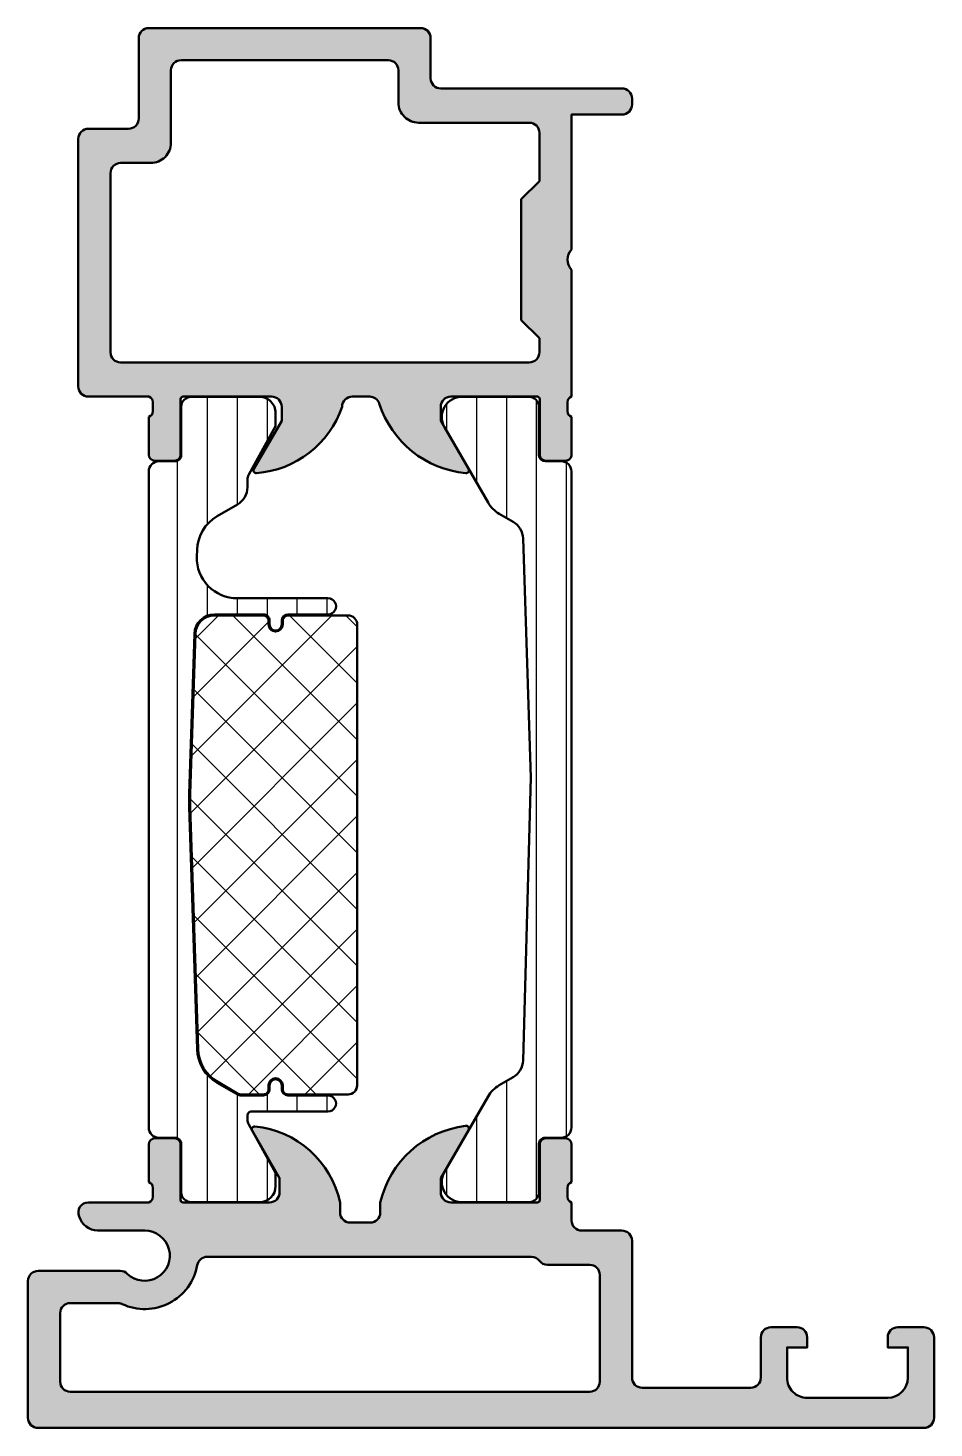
# Model space of a CAD drawing. Extents: x 0 to 45, y 0 to 69.5.
import ezdxf

# ---------------------------------------------------------------- set-up
doc = ezdxf.new("R2010")
doc.units = 0
for name, color, linetype, lineweight in [('0S-Alu contour', 7, 'Continuous', 50), ('0S-Alu hatch', 252, 'Continuous', 25), ('0S-Plastic contour', 254, 'Continuous', 50), ('0S-Plastic hatch', 253, 'Continuous', 25), ('0S-PT contour', 91, 'Continuous', 50), ('0S-PT hatch', 103, 'Continuous', 25)]:
    doc.layers.add(name, color=color, linetype=linetype, lineweight=lineweight)
pattern_1 = [(90, (0, 0), (-1.4859, 0), [])]

# ---------------------------------------------------------------- blocks, each defined once
blk = doc.blocks.new('398220__F65EECA5_0211_4255_801D_53D7B75F0987_')
at = {"layer": '0S-Alu hatch'}
h = blk.add_hatch(color=256, dxfattribs=at)
edge = h.paths.add_edge_path()
edge.add_line((2.500005418324434, 64.00000123977628), (2.50000541832432, 51.70000360423951))
edge.add_arc((3.000008956278056, 51.70000714219354), 0.5000035379662515, 180.0004054157441, 269.9995945832085)
edge.add_line((3.000005418324094, 51.20000360423981), (6.000000000000114, 51.20000360423984))
edge.add_ellipse((5.921163553457087, 50.93248301224674), major_axis=(-0.2788950563274095, 0), ratio=1, start_angle=178.8354106259004, end_angle=253.5801235805098, ccw=False)
edge.add_line((6.200001000000113, 50.92681460424835), (6.200001000000114, 50.47322060424834))
edge.add_ellipse((5.921132904356945, 50.46755994477128), major_axis=(-0.2789255417371496, 0), ratio=1, start_angle=106.4245945553547, end_angle=181.1628700728862, ccw=False)
edge.add_line((6.000000000000114, 50.20001660424834), (6.000000000000113, 48.32000560423984))
edge.add_arc((6.300000000000119, 48.32000560423984), 0.3000000000000078, 180, 269.999999999999)
edge.add_line((6.300000000000114, 48.02000560423983), (7.279974319042893, 48.02000560423984))
edge.add_arc((7.279974319042898, 48.32000560423984), 0.3000000000000007, 269.9999999999992, 360)
edge.add_line((7.579974319042898, 48.32000560423984), (7.5799743190429, 51.08000360423983))
edge.add_ellipse((7.699961094702607, 51.08000360423982), major_axis=(-0.119986775659707, 0), ratio=1, start_angle=270.00000000000256, end_angle=360, ccw=False)
edge.add_line((7.699961094702602, 51.19999037989953), (12.09999702599757, 51.19999597484542))
edge.add_ellipse((12.10001310081011, 50.70001204984482), major_axis=(-0.499983925259007, 0), ratio=1, start_angle=179.9990321738536, end_angle=270.00184209705327, ccw=False)
edge.add_line((12.59999702599779, 50.70000360423993), (12.5999970259978, 49.99999902660272))
edge.add_line((12.5999970259978, 49.99999902660272), (11.22105393327555, 47.61159168533168))
edge.add_arc((11.34229758935161, 47.54159185775074), 0.1400000000001898, 150.0000814796726, 274.4154032217154)
edge.add_arc((10.9772315901355, 52.26943143997972), 4.881913147567829, 274.4154032216755, 341.2476190955479)
edge.add_ellipse((16.09999737606016, 50.69999562476601), major_axis=(-0.500000350079236, 0), ratio=1, start_angle=270.00004011417343, end_angle=359.99952275045945, ccw=False)
edge.add_line((16.09999702599772, 51.19999597484512), (16.97209944033498, 51.19999597484519))
edge.add_ellipse((16.97209944033616, 50.69999597484308), major_axis=(-0.5000000000021104, 0), ratio=1, start_angle=197.8123493199303, end_angle=270.00000000013557, ccw=False)
edge.add_arc((22.2084485924058, 52.38244881448508), 4.999999999997875, 197.8123493197832, 264.665478175869)
edge.add_arc((21.75661189346276, 47.54349814337193), 0.1400000000001255, 264.6654781759425, 389.9999185204066)
edge.add_line((21.87785554953867, 47.61349797095301), (20.50001304771883, 49.99999902660312))
edge.add_line((20.50001304771883, 49.99999902660312), (20.50001304771885, 50.70000360423962))
edge.add_ellipse((21.00000055941962, 50.70000846327654), major_axis=(-0.4999875117243806, 0), ratio=1, start_angle=-90.00143108942223, end_angle=0.0005568188404936336, ccw=False)
edge.add_line((21.00001304771885, 51.19999597484496), (25.30003109928129, 51.19999025279909))
edge.add_ellipse((25.3000310992813, 51.07999025279909), major_axis=(-0.1199999999999974, 0), ratio=1, start_angle=180, end_angle=270.0000000000034, ccw=False)
edge.add_line((25.4200310992813, 51.07999025279909), (25.4200310992813, 48.3199922527991))
edge.add_arc((25.72003109928132, 48.31999225279911), 0.3000000000000185, 180, 269.9999999999993)
edge.add_line((25.72003109928131, 48.01999225279909), (26.70000541832409, 48.01999225279908))
edge.add_arc((26.70000541832409, 48.31999225279909), 0.3000000000000078, 269.9999999999993, 360)
edge.add_line((27.0000054183241, 48.31999225279909), (27.0000054183241, 50.20000325280761))
edge.add_ellipse((27.07887251396727, 50.46754659333055), major_axis=(-0.2789255417371511, 0), ratio=1, start_angle=-1.1628700728833792, end_angle=73.57540544464513, ccw=False)
edge.add_line((26.8000044183241, 50.47320725280759), (26.80000441832409, 50.92680125280759))
edge.add_ellipse((27.07884186486716, 50.93246966080596), major_axis=(-0.278895056327452, 0), ratio=1, start_angle=-73.58012358050581, end_angle=1.16458937409692, ccw=False)
edge.add_line((27.0000054183241, 51.19999025279909), (27.00000541832432, 57.49975811999144))
edge.add_ellipse((27.52503237426137, 57.99975812184317), major_axis=(-0.7250195213318447, 0), ratio=1, start_angle=-43.60134995159268, end_angle=43.601349951592795, ccw=False)
edge.add_line((27.00000541832432, 58.4997581236949), (27.00000541832432, 65.19966932642228))
edge.add_line((27.00000541832432, 65.19966932642228), (29.50000351097557, 65.19966932642257))
edge.add_arc((29.50000767459748, 65.69966325547165), 0.4999939290664248, 269.9995228782811, 360.0006956882758)
edge.add_line((30.00000160362705, 65.6996693264234), (30.0000054183241, 66.00000047683733))
edge.add_arc((29.49999629653886, 65.9999913550207), 0.500009121868445, 0.0010452640951835, 89.9991733015315)
edge.add_line((29.50000351097557, 66.5000004768371), (20.50000351097545, 66.5000004768371))
edge.add_ellipse((20.49999995420745, 66.99999692006887), major_axis=(-0.4999964432444161, 0), ratio=1, start_angle=-0.0004075801286944625, end_angle=90.00040757849001, ccw=False)
edge.add_line((20.00000351097569, 67.00000047684337), (20.00000541832455, 69.00000047683714))
edge.add_arc((19.49999183712108, 68.99998689548461), 0.5000135813879112, 0.0015562661340608, 89.99931799148614)
edge.add_line((19.49999778892979, 69.5000004768371), (6.000005418324292, 69.5000004768371))
edge.add_arc((6.000015333251766, 68.99999056190966), 0.5000099150257502, 90.00113614446722, 179.998863855657)
edge.add_line((5.50000541832432, 69.00000047683604), (5.50000541832432, 65.00000123977696))
edge.add_ellipse((5.000009693786755, 64.99999696431408), major_axis=(-0.499995724555845, 0), ratio=1, start_angle=89.99951006387857, end_angle=180.0004899359073, ccw=False)
edge.add_line((5.000005418324093, 64.50000123977651), (3.000005418324065, 64.50000123977615))
edge.add_arc((3.000008956277995, 63.99999770182261), 0.5000035379660785, 90.00040541678788, 179.9995945842558)
edge = h.paths.add_edge_path()
edge.add_arc((6.100009714919316, 63.79999618022737), 0.9999941775281135, 269.9996663948897, 360.0001150378806)
edge.add_line((7.100003892445414, 63.79999818800547), (7.100003892445414, 67.39999818802876))
edge.add_ellipse((7.600001532611344, 67.40000054785304), major_axis=(-0.4999976401714987, 0), ratio=1, start_angle=-90.00027041831532, end_angle=0.00027041721909881744, ccw=False)
edge.add_line((7.600003892445187, 67.89999818801897), (17.90000312950596, 67.90000200271602))
edge.add_ellipse((17.89999609048584, 67.39999687109234), major_axis=(-0.500005131673222, 0), ratio=1, start_angle=180.0001509079638, end_angle=269.9991933959886, ccw=False)
edge.add_line((18.40000122215733, 67.39999818801851), (18.40000312947276, 65.80000123981091))
edge.add_arc((19.39999606828138, 65.79999417859685), 0.9999929388335527, 179.9995954184779, 270.000295297425)
edge.add_line((19.40000122215733, 64.80000123977656), (24.90000122215722, 64.80000123977656))
edge.add_ellipse((24.89999800586833, 64.29999802348757), major_axis=(-0.5000032162993432, 0), ratio=1, start_angle=180.0003685563921, end_angle=269.99963144281276, ccw=False)
edge.add_line((25.40000122215733, 64.30000123977658), (25.4000504784136, 61.8997520183272))
edge.add_line((25.4000504784136, 61.8997520183272), (24.50005658192922, 60.99975812184283))
edge.add_line((24.50005658192922, 60.99975812184283), (24.50005658192911, 54.99975812184317))
edge.add_line((24.50005658192911, 54.99975812184317), (25.40000541832442, 54.09980928544797))
edge.add_line((25.40000541832442, 54.09980928544797), (25.40000541832441, 53.40000665599723))
edge.add_ellipse((24.9000054183247, 53.40000665599723), major_axis=(-0.4999999999997158, 0), ratio=1, start_angle=89.99999999996737, end_angle=180, ccw=False)
edge.add_line((24.90000541832441, 52.90000665599752), (4.600003892445414, 52.90000665599762))
edge.add_ellipse((4.600006159167264, 53.40000892271948), major_axis=(-0.5000022667269878, 0), ratio=1, start_angle=0.000259746512995207, end_angle=89.99974025398672, ccw=False)
edge.add_line((4.100003892445414, 53.40000665599752), (4.100003892445413, 62.29999818800968))
edge.add_ellipse((4.600007430399386, 62.29999465006486), major_axis=(-0.5000035379664904, 0), ratio=1, start_angle=270.0004054167666, end_angle=359.9995945842558, ccw=False)
edge.add_line((4.600003892445642, 62.79999818801883), (6.100003892445641, 62.80000200271621))
at = {"layer": '0S-Alu contour', "color": 7}
for points in [[(5.50000541832432, 69.00000047683604), (5.50000541832432, 65.00000123977696)], [(19.49999778892979, 69.5000004768371), (6.000005418324292, 69.5000004768371)], [(20.00000351097569, 67.00000047684337), (20.00000541832455, 69.00000047683714)], [(7.600003892445187, 67.89999818801897), (17.90000312950596, 67.90000200271602)], [(7.100003892445414, 63.79999818800547), (7.100003892445414, 67.39999818802876)], [(18.40000122215733, 67.39999818801851), (18.40000312947276, 65.80000123981091)], [(29.50000351097557, 66.5000004768371), (20.50000351097545, 66.5000004768371)], [(30.00000160362705, 65.6996693264234), (30.0000054183241, 66.00000047683733)], [(19.40000122215733, 64.80000123977656), (24.90000122215722, 64.80000123977656)], [(27.00000541832432, 58.4997581236949), (27.00000541832432, 65.19966932642228), (29.50000351097557, 65.19966932642257)], [(2.500005418324434, 64.00000123977628), (2.50000541832432, 51.70000360423951)], [(5.000005418324093, 64.50000123977651), (3.000005418324065, 64.50000123977615)], [(25.40000122215733, 64.30000123977658), (25.4000504784136, 61.8997520183272), (24.50005658192922, 60.99975812184283), (24.50005658192911, 54.99975812184317), (25.40000541832442, 54.09980928544797), (25.40000541832441, 53.40000665599723)], [(4.600003892445642, 62.79999818801883), (6.100003892445641, 62.80000200271621)], [(4.100003892445414, 53.40000665599752), (4.100003892445413, 62.29999818800968)], [(27.0000054183241, 51.19999025279909), (27.00000541832432, 57.49975811999144)], [(24.90000541832441, 52.90000665599752), (4.600003892445412, 52.90000665599762)], [(3.000005418324094, 51.20000360423981), (6.000000000000114, 51.20000360423984)], [(6.200001000000113, 50.92681460424835), (6.200001000000114, 50.47322060424834)], [(7.579974319042898, 48.32000560423984), (7.5799743190429, 51.08000360423983)], [(7.699961094702602, 51.19999037989953), (12.09999702599757, 51.19999597484542)], [(16.09999702599772, 51.19999597484512), (16.97209944033498, 51.19999597484519)], [(21.00001304771885, 51.19999597484496), (25.30003109928129, 51.19999025279909)], [(25.4200310992813, 51.07999025279909), (25.4200310992813, 48.3199922527991)], [(26.8000044183241, 50.47320725280759), (26.80000441832409, 50.92680125280759)], [(6.000000000000114, 50.20001660424834), (6.000000000000113, 48.32000560423984)], [(12.59999702599779, 50.70000360423993), (12.5999970259978, 49.99999902660272), (11.22105393327555, 47.61159168533168)], [(21.87785554953867, 47.61349797095301), (20.50001304771883, 49.99999902660312), (20.50001304771885, 50.70000360423962)], [(27.0000054183241, 48.31999225279909), (27.0000054183241, 50.20000325280761)], [(6.300000000000114, 48.02000560423983), (7.279974319042893, 48.02000560423984)], [(25.72003109928131, 48.01999225279909), (26.70000541832409, 48.01999225279908)]]:
    blk.add_lwpolyline(points, dxfattribs=at)
for centre, radius, start, end in [((6.000015333251766, 68.99999056190966), 0.5000099150257502, 90.00113614446722, 179.998863855657), ((19.49999183712108, 68.99998689548461), 0.5000135813879112, 0.0015562661340608, 89.99931799148614), ((29.49999629653886, 65.9999913550207), 0.500009121868445, 0.0010452640951835, 89.9991733015315), ((19.39999606828138, 65.79999417859685), 0.9999929388335527, 179.9995954184779, 270.000295297425), ((29.50000767459748, 65.69966325547165), 0.4999939290664248, 269.9995228782811, 0.0006956882758356), ((3.000008956277995, 63.99999770182261), 0.5000035379660785, 90.00040541678788, 179.9995945842558), ((6.100009714919316, 63.79999618022737), 0.9999941775281135, 269.9996663948897, 0.0001150378805684), ((3.000008956278056, 51.70000714219354), 0.5000035379662515, 180.0004054157441, 269.9995945832085), ((22.2084485924058, 52.38244881448508), 4.999999999997875, 197.8123493197832, 264.665478175869), ((10.9772315901355, 52.26943143997972), 4.881913147567829, 274.4154032216755, 341.2476190955479), ((6.300000000000119, 48.32000560423984), 0.3000000000000078, 180, 269.999999999999), ((7.279974319042898, 48.32000560423984), 0.3000000000000007, 269.9999999999992, 0), ((25.72003109928132, 48.31999225279911), 0.3000000000000185, 180, 269.9999999999993), ((26.70000541832409, 48.31999225279909), 0.3000000000000078, 269.9999999999993, 0), ((11.34229758935161, 47.54159185775074), 0.1400000000001898, 150.0000814796726, 274.4154032217154), ((21.75661189346276, 47.54349814337193), 0.1400000000001255, 264.6654781759425, 29.99991852040654)]:
    blk.add_arc(centre, radius, start, end, dxfattribs=at)
at = {"layer": '0S-Alu contour', "color": 7, "extrusion": (0, 0, -1)}
for centre, radius, start, end in [((-7.600001532611344, 67.40000054785304), 0.4999976401714987, 359.9997295827809, 90.00027041831542), ((-17.89999609048584, 67.39999687109234), 0.500005131673222, 90.0008066040114, 179.9998490920362), ((-20.49999995420745, 66.99999692006887), 0.4999964432444161, 269.99959242151, 0.0004075801286834), ((-5.000009693786755, 64.99999696431408), 0.499995724555845, 179.9995100640927, 270.0004899361214), ((-24.89999800586833, 64.29999802348757), 0.5000032162993432, 90.00036855718724, 179.9996314436079), ((-4.600007430399386, 62.29999465006486), 0.5000035379664904, 0.0004054157441834, 89.9995945832334), ((-27.52503237426137, 57.99975812184317), 0.7250195213318447, 316.3986500484073, 43.60134995159277), ((-4.600006159167264, 53.40000892271948), 0.5000022667269878, 270.0002597460133, 359.999740253487), ((-24.9000054183247, 53.40000665599723), 0.4999999999997158, 180, 270.0000000000326), ((-5.921163553457087, 50.93248301224674), 0.2788950563274095, 106.4198764194902, 181.1645893740997), ((-7.699961094702607, 51.08000360423982), 0.1199867756597071, 0, 89.99999999999746), ((-12.10001310081011, 50.70001204984482), 0.499983925259007, 89.99815790294674, 180.0009678261465), ((-16.09999737606016, 50.69999562476601), 0.500000350079236, 0.0004772495405522, 89.99995988582658), ((-16.97209944033616, 50.69999597484308), 0.5000000000021104, 89.99999999986441, 162.1876506800697), ((-21.00000055941962, 50.70000846327654), 0.4999875117243806, 359.9994431811595, 90.00143108942223), ((-25.3000310992813, 51.07999025279909), 0.1199999999999974, 89.99999999999662, 180), ((-27.07884186486716, 50.93246966080596), 0.278895056327452, 358.8354106259031, 73.58012358050588), ((-5.921132904356945, 50.46755994477128), 0.2789255417371496, 178.8371299271138, 253.5754054446453), ((-27.07887251396727, 50.46754659333055), 0.2789255417371511, 286.4245945553549, 1.162870072883403)]:
    blk.add_arc(centre, radius, start, end, dxfattribs=at)
blk = doc.blocks.new('284163__F0D7ABB4_3E5D_4915_95BD_E1C6F7645630___2F07C5A9_FE4C_474C_94F5_540846B27472_')
at = {"layer": '0S-Plastic hatch'}
h = blk.add_hatch(dxfattribs=at)
h.set_pattern_fill('ANSI31', color=256, scale=0.4680000000000001, angle=45, style=0)
h.set_pattern_definition(pattern_1)
edge = h.paths.add_edge_path()
edge.add_line((6.00000000000003, 47.49002844732262), (6.000000000000103, 14.90999698916273))
edge.add_arc((6.500000000000047, 14.90999698916273), 0.4999999999999432, 180, 270.0000000000033)
edge.add_line((6.500000000000075, 14.40999698916279), (7.310331330463855, 14.40999698916281))
edge.add_ellipse((7.310331330463863, 14.10999698916281), major_axis=(-0.3000000000000007, 0), ratio=1, start_angle=179.9920753769033, end_angle=270.00000000000136, ccw=False)
edge.add_line((7.610331327594383, 14.10995549593346), (7.609999399235812, 11.71008187362503))
edge.add_arc((8.109999394453347, 11.71001271824278), 0.5, 179.9920753769491, 269.999999999999)
edge.add_line((8.109999394453338, 11.21001271824278), (11.50000000000003, 11.21001271824272))
edge.add_arc((11.50000000000001, 12.01001271824277), 0.800000000000054, 270.000000000001, 360)
edge.add_line((12.30000000000007, 12.01001271824279), (12.3000000000001, 12.66001271824285))
edge.add_line((12.3000000000001, 12.66001271824285), (10.96269014649417, 15.07258355747327))
edge.add_ellipse((11.40000000050795, 15.31498836784272), major_axis=(-0.500000000507807, 0), ratio=1, start_angle=0, end_angle=29.000000000011596, ccw=False)
edge.add_line((10.90000000000015, 15.31498836784273), (10.90000000000009, 15.51001271824284))
edge.add_ellipse((11.10000000000005, 15.51001271824285), major_axis=(-0.1999999999999584, 0), ratio=1, start_angle=269.99999999999136, end_angle=360, ccw=False)
edge.add_line((11.10000000000008, 15.7100127182428), (14.90000000000009, 15.71001271824275))
edge.add_arc((14.90000000000011, 16.11001271824276), 0.4000000000000057, 269.999999999998, 450.000000000002)
edge.add_line((14.90000000000009, 16.51001271824276), (12.90000000000009, 16.51001271824279))
edge.add_ellipse((12.9000000000001, 16.81001271824279), major_axis=(-0.2999999999999971, 0), ratio=1, start_angle=0, end_angle=89.99999999999733, ccw=False)
edge.add_line((12.60000000000011, 16.81001271824279), (12.60000000000002, 17.01001271824285))
edge.add_arc((12.30000000000003, 17.01001271824282), 0.2999999999999971, 0, 180)
edge.add_line((12.00000000000003, 17.01001271824282), (12.00000000000009, 16.81001271824286))
edge.add_ellipse((11.70000000000009, 16.81001271824281), major_axis=(-0.2999999999999971, 0), ratio=1, start_angle=90.00000000000807, end_angle=180, ccw=False)
edge.add_line((11.70000000000013, 16.51001271824282), (10.53589838479974, 16.51001271824282))
edge.add_ellipse((10.53589838479979, 16.71001271787423), major_axis=(-0.1999999996314088, 0), ratio=1, start_angle=59.999999999990905, end_angle=89.99999999998471, ccw=False)
edge.add_line((10.43589838498406, 16.53680763743657), (9.399095901693189, 17.13540570126804))
edge.add_ellipse((10.39909573626423, 18.86745659542986), major_axis=(-1.999999992277214, 0), ratio=1, start_angle=1.7229977105117769, end_angle=60.00000534461191, ccw=False)
edge.add_line((8.400000000000121, 18.80732169408699), (8.005380570036156, 30.83201508077073))
edge.add_ellipse((18.00000000000119, 31.16001271824328), major_axis=(-10.0000000000011, 0), ratio=1, start_angle=-1.8796251589938038, end_angle=1.8796251589981239, ccw=False)
edge.add_line((8.005380570036127, 31.48801035571509), (8.263154921354161, 39.42281248199008))
edge.add_ellipse((9.262616864350587, 39.39001271824287), major_axis=(-1.000000000000031, 0), ratio=1, start_angle=269.99999999999875, end_angle=358.12037484100466, ccw=False)
edge.add_line((9.262616864350608, 40.3900127182429), (11.70000000000013, 40.39001271824282))
edge.add_ellipse((11.70000000000015, 40.09001271824288), major_axis=(-0.2999999999999403, 0), ratio=1, start_angle=180, end_angle=270.00000000000273, ccw=False)
edge.add_line((12.00000000000009, 40.09001271824288), (12.00000000000009, 39.89001271824283))
edge.add_arc((12.30000000000007, 39.89001271824282), 0.2999999999999829, 180, 360)
edge.add_line((12.60000000000005, 39.89001271824283), (12.60000000000005, 40.09001271824283))
edge.add_ellipse((12.90000000000002, 40.09001271824284), major_axis=(-0.2999999999999616, 0), ratio=1, start_angle=270.00000000000136, end_angle=360, ccw=False)
edge.add_line((12.90000000000001, 40.3900127182428), (14.90000000000009, 40.39001271824284))
edge.add_arc((14.9000000000001, 40.79001271824282), 0.3999999999999772, 269.999999999999, 450.000000000001)
edge.add_line((14.90000000000009, 41.1900127182428), (10.38786141229971, 41.19001271824274))
edge.add_ellipse((10.38786141229972, 43.19001271824273), major_axis=(-1.999999999999992, 0), ratio=1, start_angle=-1.8796251589956796, end_angle=90, ccw=False)
edge.add_line((8.388937526306936, 43.25561224573715), (8.400000000000095, 43.59270374239851))
edge.add_ellipse((10.39909574398354, 43.53256884082345), major_axis=(-2.000000000000046, 0), ratio=1, start_angle=299.99999465538775, end_angle=358.27700228948817, ccw=False)
edge.add_line((9.399095905551096, 45.26461974167344), (10.39999991921624, 45.84249181473928))
edge.add_arc((9.900000000000018, 46.70851726516429), 1.000000000000049, 299.9999946553872, 360)
edge.add_line((10.90000000000006, 46.70851726516423), (10.90000000000012, 47.08503706874279))
edge.add_ellipse((11.4000000001217, 47.08503706874281), major_axis=(-0.5000000001215792, 0), ratio=1, start_angle=331.0000000000031, end_angle=360, ccw=False)
edge.add_line((10.96269014644565, 47.3274418789249), (12.30000000000013, 49.74001271824292))
edge.add_line((12.30000000000013, 49.74001271824292), (12.3000000000001, 50.39001271824282))
edge.add_arc((11.50000000000015, 50.39001271824279), 0.7999999999999475, 0, 90.00000000000254)
edge.add_line((11.50000000000012, 51.19001271824274), (8.109999389670882, 51.19001271824277))
edge.add_arc((8.109999389670882, 50.69001271824276), 0.5000000000000038, 90, 180.0079247372927)
edge.add_line((7.609999394453483, 50.68994356186411), (7.6103313275943, 48.29006994114982))
edge.add_ellipse((7.31033133046387, 48.29002844732263), major_axis=(-0.2999999999999932, 0), ratio=1, start_angle=89.99999999999892, end_angle=180.0079247372928, ccw=False)
edge.add_line((7.310331330463863, 47.99002844732264), (6.50000000000003, 47.99002844732264))
edge.add_arc((6.500000000000037, 47.49002844732263), 0.5000000000000071, 90.00000000000081, 180)
at = {"layer": '0S-Plastic contour', "color": 7}
for points in [[(11.50000000000012, 51.19001271824274), (8.109999389670882, 51.19001271824277)], [(7.609999394453483, 50.68994356186411), (7.6103313275943, 48.29006994114982)], [(10.96269014644565, 47.3274418789249), (12.30000000000013, 49.74001271824292), (12.3000000000001, 50.39001271824282)], [(7.310331330463863, 47.99002844732264), (6.50000000000003, 47.99002844732264)], [(6.00000000000003, 47.49002844732262), (6.000000000000103, 14.90999698916273)], [(10.90000000000006, 46.70851726516423), (10.90000000000012, 47.08503706874279)], [(9.399095905551096, 45.26461974167344), (10.39999991921624, 45.84249181473928)], [(8.388937526306936, 43.25561224573715), (8.400000000000095, 43.59270374239851)], [(14.90000000000009, 41.1900127182428), (10.38786141229971, 41.19001271824274)], [(9.262616864350608, 40.3900127182429), (11.70000000000013, 40.39001271824282)], [(12.90000000000001, 40.3900127182428), (14.90000000000009, 40.39001271824284)], [(12.00000000000009, 40.09001271824288), (12.00000000000009, 39.89001271824283)], [(12.60000000000005, 39.89001271824283), (12.60000000000005, 40.09001271824283)], [(8.005380570036127, 31.48801035571509), (8.263154921354161, 39.42281248199008)], [(8.400000000000121, 18.80732169408699), (8.005380570036156, 30.83201508077073)], [(10.43589838498406, 16.53680763743657), (9.399095901693189, 17.13540570126804)], [(12.00000000000003, 17.01001271824282), (12.00000000000009, 16.81001271824286)], [(12.60000000000011, 16.81001271824279), (12.60000000000002, 17.01001271824285)], [(11.70000000000013, 16.51001271824282), (10.53589838479974, 16.51001271824282)], [(14.90000000000009, 16.51001271824276), (12.90000000000009, 16.51001271824279)], [(10.90000000000015, 15.31498836784273), (10.90000000000009, 15.51001271824284)], [(11.10000000000008, 15.7100127182428), (14.90000000000009, 15.71001271824275)], [(12.30000000000007, 12.01001271824279), (12.3000000000001, 12.66001271824285), (10.96269014649417, 15.07258355747327)], [(6.500000000000075, 14.40999698916279), (7.310331330463855, 14.40999698916281)], [(7.610331327594383, 14.10995549593346), (7.609999399235812, 11.71008187362503)], [(8.109999394453338, 11.21001271824278), (11.50000000000003, 11.21001271824272)]]:
    blk.add_lwpolyline(points, dxfattribs=at)
for centre, radius, start, end in [((8.109999389670882, 50.69001271824276), 0.5000000000000038, 90, 180.0079247372927), ((11.50000000000015, 50.39001271824279), 0.7999999999999475, 0, 90.00000000000254), ((6.500000000000037, 47.49002844732263), 0.5000000000000071, 90.00000000000081, 180), ((9.900000000000018, 46.70851726516429), 1.000000000000049, 299.9999946553872, 0), ((14.9000000000001, 40.79001271824282), 0.3999999999999772, 269.999999999999, 90.00000000000102), ((12.30000000000007, 39.89001271824282), 0.2999999999999829, 180, 0), ((12.30000000000003, 17.01001271824282), 0.2999999999999971, 0, 180), ((14.90000000000011, 16.11001271824276), 0.4000000000000057, 269.999999999998, 90.00000000000205), ((6.500000000000047, 14.90999698916273), 0.4999999999999432, 180, 270.0000000000033), ((11.50000000000001, 12.01001271824277), 0.800000000000054, 270.000000000001, 0), ((8.109999394453347, 11.71001271824278), 0.5, 179.9920753769491, 269.999999999999)]:
    blk.add_arc(centre, radius, start, end, dxfattribs=at)
at = {"layer": '0S-Plastic contour', "color": 7, "extrusion": (0, 0, -1)}
for centre, radius, start, end in [((-7.31033133046387, 48.29002844732263), 0.2999999999999932, 179.9920752627072, 270.0000000000012), ((-11.4000000001217, 47.08503706874281), 0.5000000001215792, 0, 28.99999999999689), ((-10.39909574398354, 43.53256884082345), 2.000000000000046, 1.722997710511831, 60.00000534461223), ((-10.38786141229972, 43.19001271824273), 1.999999999999992, 270.0000000000001, 1.879625158995722), ((-9.262616864350587, 39.39001271824287), 1.000000000000031, 1.879625158995334, 90.00000000000122), ((-11.70000000000015, 40.09001271824288), 0.2999999999999403, 89.99999999999729, 180), ((-12.90000000000002, 40.09001271824284), 0.2999999999999616, 0, 89.99999999999864), ((-18.00000000000119, 31.16001271824328), 10.0000000000011, 358.1203748410019, 1.879625158993783), ((-10.39909573626423, 18.86745659542986), 1.999999992277214, 299.9999946553881, 358.2770022894882), ((-11.70000000000009, 16.81001271824281), 0.2999999999999971, 180, 269.9999999999919), ((-12.9000000000001, 16.81001271824279), 0.2999999999999971, 270.0000000000027, 0), ((-10.53589838479979, 16.71001271787423), 0.1999999996314088, 270.0000000000153, 300.0000000000091), ((-11.10000000000005, 15.51001271824285), 0.1999999999999584, 0, 90.00000000000865), ((-11.40000000050795, 15.31498836784272), 0.500000000507807, 330.9999999999884, 0), ((-7.310331330463863, 14.10999698916281), 0.3000000000000007, 89.99999999999864, 180.0079246230968)]:
    blk.add_arc(centre, radius, start, end, dxfattribs=at)
blk = doc.blocks.new('284163__2AA42DF5_8DAF_4F8C_98C6_4E98DAA28CB9___86DCB68C_3503_4A6A_AB55_7C2089CBCC7A_')
at = {"layer": '0S-Plastic hatch'}
h = blk.add_hatch(dxfattribs=at)
h.set_pattern_fill('ANSI31', color=256, scale=0.4680000000000001, angle=45, style=0)
h.set_pattern_definition(pattern_1)
edge = h.paths.add_edge_path()
edge.add_line((26.99000133898505, 47.49000031025348), (26.98999866101519, 14.90999699010229))
edge.add_ellipse((26.49000133898487, 14.90999431119306), major_axis=(-0.4999973220374977, 0), ratio=1, start_angle=89.99969301797569, end_angle=180.000306982385, ccw=False)
edge.add_line((26.48999866007568, 14.40999698916274), (25.67966732674256, 14.40999698916284))
edge.add_arc((25.67966732674256, 14.10999698916277), 0.3000000000000647, 89.99999999999935, 180)
edge.add_line((25.37966732674249, 14.10999698916277), (25.38000195604866, 11.70999860622653))
edge.add_ellipse((24.88000597860997, 11.70999596660153), major_axis=(-0.4999959774456543, 0), ratio=1, start_angle=89.99969751880349, end_angle=180.0003024817733, ccw=False)
edge.add_line((24.8800033389848, 11.20999998916285), (21.56484065216864, 11.20999998916284))
edge.add_ellipse((21.55296320908876, 12.20992944984777), major_axis=(-0.9999999999998783, 0), ratio=1, start_angle=-29.999996599349913, end_angle=90.6805433616467, ccw=False)
edge.add_line((20.68693777562816, 12.7099293984469), (22.85390130414919, 16.46322084245441))
edge.add_ellipse((24.15293945433881, 15.71322091955606), major_axis=(-1.499999999998528, 0), ratio=1, start_angle=299.9950461054329, end_angle=330.00000340063707, ccw=False)
edge.add_line((23.40305177427797, 17.01232386670404), (24.09105285989835, 17.4094621682591))
edge.add_arc((23.591127739857, 18.27553079969161), 0.999999999999876, 299.9950461054575, 358.0947021428516)
edge.add_line((24.59057488583085, 18.24228320723023), (24.9720168924083, 32.29999998822271))
edge.add_line((24.9720168924083, 32.29999998822271), (24.59057488583085, 44.15771677109522))
edge.add_arc((23.59112773985658, 44.12446917863364), 1.000000000000285, 1.905297857159096, 60.00495389455139)
edge.add_line((24.09105285989801, 44.99053781006658), (23.40305177427797, 45.38767611162159))
edge.add_ellipse((24.15293945433953, 46.68677905877021), major_axis=(-1.499999999999452, 0), ratio=1, start_angle=29.999996599351107, end_angle=60.00495389455551, ccw=False)
edge.add_line((22.85390130414895, 45.93677913587167), (20.68693777562805, 49.69007057987873))
edge.add_ellipse((21.5529632090887, 50.19007052847787), major_axis=(-0.9999999999999205, 0), ratio=1, start_angle=-90.68054336164357, end_angle=29.999996599349174, ccw=False)
edge.add_line((21.56484065216852, 51.18999998916284), (24.88000333898492, 51.18999998916284))
edge.add_ellipse((24.88000597861002, 50.69000401172401), major_axis=(-0.4999959774457964, 0), ratio=1, start_angle=179.9996975194317, end_angle=270.0003024811895, ccw=False)
edge.add_line((25.38000195604885, 50.69000137210433), (25.3796673267426, 48.2900029891628))
edge.add_arc((25.67966732674257, 48.29000298916278), 0.29999999999999, 180, 269.999999999998)
edge.add_line((25.67966732674256, 47.99000298916278), (26.4899986600758, 47.99000298916278))
edge.add_ellipse((26.49000133899928, 47.49000298917701), major_axis=(-0.4999999999929515, 0), ratio=1, start_angle=179.9996930188024, end_angle=270.0003069820184, ccw=False)
at = {"layer": '0S-Plastic contour', "color": 7}
for points in [[(21.56484065216852, 51.18999998916284), (24.88000333898492, 51.18999998916284)], [(25.38000195604885, 50.69000137210433), (25.3796673267426, 48.2900029891628)], [(22.85390130414895, 45.93677913587167), (20.68693777562805, 49.69007057987873)], [(25.67966732674256, 47.99000298916278), (26.4899986600758, 47.99000298916278)], [(26.99000133898505, 47.49000031025348), (26.98999866101519, 14.90999699010229)], [(24.09105285989801, 44.99053781006658), (23.40305177427797, 45.38767611162159)], [(24.59057488583085, 18.24228320723023), (24.9720168924083, 32.29999998822271), (24.59057488583085, 44.15771677109522)], [(23.40305177427797, 17.01232386670404), (24.09105285989835, 17.4094621682591)], [(20.68693777562816, 12.7099293984469), (22.85390130414919, 16.46322084245441)], [(25.37966732674249, 14.10999698916277), (25.38000195604866, 11.70999860622653)], [(26.48999866007568, 14.40999698916274), (25.67966732674256, 14.40999698916284)], [(24.8800033389848, 11.20999998916285), (21.56484065216864, 11.20999998916284)]]:
    blk.add_lwpolyline(points, dxfattribs=at)
at = {"layer": '0S-Plastic contour', "color": 7, "extrusion": (0, 0, -1)}
for centre, radius, start, end in [((-21.5529632090887, 50.19007052847787), 0.9999999999999205, 330.0000034006509, 90.68054336164367), ((-24.88000597861002, 50.69000401172401), 0.4999959774457964, 89.99969751881046, 180.0003024805684), ((-26.49000133899928, 47.49000298917701), 0.4999999999929515, 89.99969301798158, 180.0003069811977), ((-24.15293945433953, 46.68677905877021), 1.499999999999452, 299.9950461054445, 330.0000034006489), ((-24.15293945433881, 15.71322091955606), 1.499999999998529, 29.99999659936296, 60.00495389456711), ((-26.49000133898487, 14.90999431119306), 0.4999973220374977, 179.999693017615, 270.0003069820244), ((-21.55296320908876, 12.20992944984777), 0.9999999999998783, 269.3194566383533, 29.99999659934982), ((-24.88000597860997, 11.70999596660153), 0.4999959774456543, 179.9996975182267, 270.0003024811965)]:
    blk.add_arc(centre, radius, start, end, dxfattribs=at)
at = {"layer": '0S-Plastic contour', "color": 7}
for centre, radius, start, end in [((25.67966732674257, 48.29000298916278), 0.29999999999999, 180, 269.999999999998), ((23.59112773985658, 44.12446917863364), 1.000000000000285, 1.905297857159096, 60.00495389455139), ((23.591127739857, 18.27553079969161), 0.999999999999876, 299.9950461054575, 358.0947021428516), ((25.67966732674256, 14.10999698916277), 0.3000000000000647, 89.99999999999935, 180)]:
    blk.add_arc(centre, radius, start, end, dxfattribs=at)
blk = doc.blocks.new('381940__0BA6C669_26F9_43CE_AD3E_EF061D11559D_')
at = {"layer": '0S-PT hatch'}
h = blk.add_hatch(dxfattribs=at)
h.set_pattern_fill('ANSI37', color=256, scale=0.625, angle=90, style=0)
h.set_pattern_definition([(135, (0, 0), (-1.403165018917055, -1.403165018917055), []), (225, (0, 0), (1.403165018917055, -1.403165018917055), [])])
edge = h.paths.add_edge_path()
edge.add_line((16.35000000000004, 39.89001271824283), (16.35000000000006, 17.01001271824282))
edge.add_ellipse((15.90000000000008, 17.0100127182428), major_axis=(-0.4499999999999816, 0), ratio=1, start_angle=90.00000000000142, end_angle=180, ccw=False)
edge.add_line((15.90000000000009, 16.56001271824282), (12.90000000000006, 16.56001271824276))
edge.add_ellipse((12.90000000000005, 16.81001271824276), major_axis=(-0.25, 0), ratio=1, start_angle=0, end_angle=90.00000000000159, ccw=False)
edge.add_line((12.65000000000005, 16.81001271824277), (12.65000000000005, 17.01001271824282))
edge.add_arc((12.30000000000004, 17.01001271824281), 0.3500000000000121, 0, 180)
edge.add_line((11.95000000000003, 17.01001271824281), (11.95000000000008, 16.81001271824278))
edge.add_ellipse((11.7000000000001, 16.8100127182428), major_axis=(-0.2499999999999858, 0), ratio=1, start_angle=89.99999999999432, end_angle=180, ccw=False)
edge.add_line((11.70000000000007, 16.56001271824282), (10.5358983847998, 16.56001271824282))
edge.add_ellipse((10.53589838713259, 16.71001272658034), major_axis=(-0.1500000083375213, 0), ratio=1, start_angle=59.999999108945985, end_angle=89.99999910893928, ccw=False)
edge.add_line((10.46089838094359, 16.58010890995855), (9.424095897654, 17.17870697378929))
edge.add_ellipse((10.39909573626422, 18.86745659542986), major_axis=(-1.949999992277207, 0), ratio=1, start_angle=1.721002374668899, end_angle=60.00000534461208, ccw=False)
edge.add_line((8.449975352928092, 18.80889294505931), (8.055353667185976, 30.83365506895809))
edge.add_ellipse((18.00025192127754, 31.16001275987562), major_axis=(-9.950251787098379, 0), ratio=1, start_angle=-1.8796724993591738, end_angle=1.879577818631617, ccw=False)
edge.add_line((8.055354206502514, 31.48638688464194), (8.31312801850398, 39.42117249380272))
edge.add_ellipse((9.262616864350573, 39.39001271824287), major_axis=(-0.9500000000000186, 0), ratio=1, start_angle=269.99999999999795, end_angle=358.12037484100466, ccw=False)
edge.add_line((9.262616864350607, 40.34001271824289), (11.70000000000013, 40.34001271824283))
edge.add_ellipse((11.70000000000013, 40.09001271824287), major_axis=(-0.2499999999999645, 0), ratio=1, start_angle=180, end_angle=269.9999999999984, ccw=False)
edge.add_line((11.95000000000009, 40.09001271824288), (11.95000000000009, 39.89001271824283))
edge.add_arc((12.30000000000007, 39.89001271824283), 0.3499999999999837, 180, 360)
edge.add_line((12.65000000000005, 39.89001271824283), (12.65000000000005, 40.09001271824281))
edge.add_ellipse((12.90000000000003, 40.09001271824282), major_axis=(-0.2499999999999769, 0), ratio=1, start_angle=270.0000000000053, end_angle=360, ccw=False)
edge.add_line((12.90000000000001, 40.3400127182428), (15.90000000000001, 40.34001271824283))
edge.add_ellipse((15.90000000000002, 39.89001271824282), major_axis=(-0.45000000000001, 0), ratio=1, start_angle=180, end_angle=270.0000000000018, ccw=False)
at = {"layer": '0S-PT contour', "color": 7}
for points in [[(9.262616864350607, 40.34001271824289), (11.70000000000013, 40.34001271824283)], [(12.90000000000001, 40.3400127182428), (15.90000000000001, 40.34001271824283)], [(11.95000000000009, 40.09001271824288), (11.95000000000009, 39.89001271824283)], [(12.65000000000005, 39.89001271824283), (12.65000000000005, 40.09001271824281)], [(16.35000000000004, 39.89001271824283), (16.35000000000006, 17.01001271824282)], [(8.055354206502514, 31.48638688464194), (8.31312801850398, 39.42117249380272)], [(8.449975352928092, 18.80889294505931), (8.055353667185976, 30.83365506895809)], [(10.46089838094359, 16.58010890995855), (9.424095897654, 17.17870697378929)], [(11.95000000000003, 17.01001271824281), (11.95000000000008, 16.81001271824278)], [(12.65000000000005, 16.81001271824277), (12.65000000000005, 17.01001271824282)], [(11.70000000000007, 16.56001271824282), (10.5358983847998, 16.56001271824282)], [(15.90000000000009, 16.56001271824282), (12.90000000000006, 16.56001271824276)]]:
    blk.add_lwpolyline(points, dxfattribs=at)
at = {"layer": '0S-PT contour', "color": 7, "extrusion": (0, 0, -1)}
for centre, radius, start, end in [((-9.262616864350573, 39.39001271824287), 0.9500000000000188, 1.879625158995334, 90.00000000000205), ((-11.70000000000013, 40.09001271824287), 0.2499999999999645, 90.0000000000016, 180), ((-12.90000000000003, 40.09001271824282), 0.2499999999999769, 0, 89.99999999999471), ((-15.90000000000002, 39.89001271824282), 0.45000000000001, 89.9999999999982, 180), ((-18.00025192127754, 31.16001275987562), 9.950251787098379, 358.1204221813684, 1.879672499359195), ((-10.39909573626422, 18.86745659542986), 1.949999992277207, 299.9999946553879, 358.2789976253311), ((-11.7000000000001, 16.8100127182428), 0.2499999999999858, 180, 270.0000000000057), ((-12.90000000000005, 16.81001271824276), 0.25, 269.9999999999984, 0), ((-15.90000000000008, 17.0100127182428), 0.4499999999999816, 180, 269.9999999999986), ((-10.53589838713259, 16.71001272658034), 0.1500000083375213, 270.0000008910607, 300.000000891054)]:
    blk.add_arc(centre, radius, start, end, dxfattribs=at)
at = {"layer": '0S-PT contour', "color": 7}
for centre, radius, start, end in [((12.30000000000007, 39.89001271824283), 0.3499999999999837, 180, 0), ((12.30000000000004, 17.01001271824281), 0.3500000000000121, 0, 180)]:
    blk.add_arc(centre, radius, start, end, dxfattribs=at)
blk = doc.blocks.new('398230__0DAFCA33_9715_4574_A927_8F3BC99B4A23_')
at = {"layer": '0S-Alu hatch'}
h = blk.add_hatch(color=256, dxfattribs=at)
edge = h.paths.add_edge_path()
edge.add_line((6.39e-14, 7.300000179898003), (7.1e-15, 0.4999999891629008))
edge.add_arc((0.5000061575352985, 0.5000061575352913), 0.5000061575733397, 180.0007068348652, 269.9992931652813)
edge.add_line((0.4999999891627807, -1e-16), (44.50000004063965, 9.536742595e-07))
edge.add_arc((44.50001321666454, 0.4999877370098614), 0.4999867835092142, 269.9984900988543, 360.0015099012883)
edge.add_line((45.00000000000015, 0.5000009130347296), (45.00000000000009, 4.500000465999932))
edge.add_arc((44.49999562562355, 4.499996091623488), 0.5000043743956796, 0.000501262570341, 89.99949873774764)
edge.add_line((44.50000000000018, 5.000000466000033), (43.19998168945335, 5.000000466000063))
edge.add_arc((43.19999178556692, 4.500005628750612), 0.4999948373513838, 90.00115694134072, 180.0005916133907)
edge.add_line((42.69999694824219, 4.500000466000019), (42.69999694824218, 4.000000466000063))
edge.add_line((42.69999694824218, 4.000000466000063), (43.6999969482422, 4.000000466000034))
edge.add_line((43.6999969482422, 4.000000466000034), (43.69999694824218, 2.500000942837132))
edge.add_ellipse((42.69996401925362, 2.500033752730805), major_axis=(-1.000032929526793, 0), ratio=1, start_angle=90.00166807107348, end_angle=179.9981201936107, ccw=False)
edge.add_line((42.69999313354469, 1.500000823627816), (38.69999694824232, 1.500000942836881))
edge.add_ellipse((38.69999118920094, 2.499995183795645), major_axis=(-0.999994240975348, 0), ratio=1, start_angle=-0.00032997108849031065, end_angle=90.0003299706658, ccw=False)
edge.add_line((37.69999694824218, 2.500000942837114), (37.6999969482422, 4.000000466000063))
edge.add_line((37.6999969482422, 4.000000466000063), (38.69999694824219, 4.000000466000063))
edge.add_line((38.69999694824219, 4.000000466000063), (38.69999694824219, 4.500000466000066))
edge.add_arc((38.19996847618726, 4.49997199394508), 0.5000284728655408, 0.0032624714236434, 89.99673752861501)
edge.add_line((38.19999694824222, 5.000000466000009), (36.89997863769543, 5.000000466000063))
edge.add_arc((36.90002063718137, 4.499958466513909), 0.5000420012499625, 90.00481238232534, 179.9951876176889)
edge.add_line((36.39997863769521, 4.500000465999669), (36.39999389648429, 2.500000942837003))
edge.add_ellipse((35.89997888750197, 2.500015951819277), major_axis=(-0.5000150092075721, 0), ratio=1, start_angle=90.0017198510651, end_angle=179.9982801493309, ccw=False)
edge.add_line((35.89999389648437, 2.000000942836964), (30.49999809265145, 2.000000942837278))
edge.add_ellipse((30.4999957992442, 2.499996742086768), major_axis=(-0.4999957992547496, 0), ratio=1, start_angle=-0.00037209155971140717, end_angle=90.0002628073197, ccw=False)
edge.add_line((30, 2.499999989162879), (30, 9.299664451846516))
edge.add_arc((29.49999678043982, 9.299661232286333), 0.5000032195705431, 0.0003689319820277, 89.99963106795263)
edge.add_line((29.50000000000003, 9.79966445184651), (27.49999999999989, 9.799664451846512))
edge.add_ellipse((27.49999608841073, 10.2996605402726), major_axis=(-0.4999960884413932, 0), ratio=1, start_angle=-0.0004482384823063512, end_angle=90.00044823860691, ccw=False)
edge.add_line((26.99999999998464, 10.29966445186174), (27.00000000000012, 11.19999998916284))
edge.add_ellipse((27.07883644654315, 11.46752058115594), major_axis=(-0.2788950563274083, 0), ratio=1, start_angle=-1.1645893740982274, end_angle=73.5801235805094, ccw=False)
edge.add_line((26.79999900000012, 11.47318898915431), (26.7999990000001, 11.92678298915432))
edge.add_ellipse((27.07886709564326, 11.93244364863137), major_axis=(-0.278925541737136, 0), ratio=1, start_angle=-73.57540544464882, end_angle=1.1628700728833792, ccw=False)
edge.add_line((27.00000000000011, 12.1999869891543), (27.00000000000011, 14.07999798916283))
edge.add_arc((26.7000000000001, 14.07999798916284), 0.3000000000000149, 0, 89.99999999999729)
edge.add_line((26.70000000000011, 14.37999798916285), (25.72002568095733, 14.37999798916283))
edge.add_arc((25.72002568095733, 14.07999798916283), 0.3000000000000025, 89.99999999999864, 180)
edge.add_line((25.42002568095732, 14.07999798916283), (25.42002568095733, 11.31999998916285))
edge.add_ellipse((25.30002585430807, 11.31999998916284), major_axis=(-0.1199998266492557, 0), ratio=1, start_angle=90.0000000000017, end_angle=180, ccw=False)
edge.add_line((25.30002585430808, 11.20000016251359), (21.00000762939441, 11.20000761855756))
edge.add_ellipse((20.99999187339515, 11.69999186237597), major_axis=(-0.4999842440666625, 0), ratio=1, start_angle=-0.0009312905639831115, end_angle=90.00180556141538, ccw=False)
edge.add_line((20.50000762939453, 11.69999998916298), (20.50000762939466, 12.40000456679944))
edge.add_line((20.50000762939466, 12.40000456679944), (21.88825495663325, 14.80451947104812))
edge.add_arc((21.76440529966624, 14.86242834262143), 0.1367193290567963, 334.9404348416335, 464.9290915538416)
edge.add_arc((22.32556201782019, 10.07576182640539), 4.95479315861641, 96.913111641842, 166.8853428436177)
edge.add_line((17.50000000000011, 11.20000666488331), (17.50000000000011, 10.69874973717305))
edge.add_ellipse((16.99999857260584, 10.69875116456736), major_axis=(-0.5000014273963079, 0), ratio=1, start_angle=90.00016356686211, end_angle=179.9998364315859, ccw=False)
edge.add_line((17.00000000000006, 10.19874973717309), (16.00000000000248, 10.19875069084511))
edge.add_ellipse((15.9999975120702, 10.69874629559363), major_axis=(-0.4999956047547081, 0), ratio=1, start_angle=-0.00039438243612721635, end_angle=90.00028509854508, ccw=False)
edge.add_line((15.50000190732734, 10.69874973719423), (15.50000000000023, 11.20000666488333))
edge.add_arc((10.804072473153, 10.19099274806891), 4.803107787852234, 12.1267602613666, 84.41938746625989)
edge.add_arc((11.25754167789254, 14.83199909599371), 0.1400000000002909, 84.41938746631646, 209.999918520426)
edge.add_line((11.13629802181651, 14.76199926841251), (12.49999237060558, 12.4000036131255))
edge.add_line((12.49999237060558, 12.4000036131255), (12.49999237060558, 11.69999903548862))
edge.add_ellipse((12.00001067828418, 11.69998911560213), major_axis=(-0.4999816924198062, 0), ratio=1, start_angle=89.99798895220971, end_angle=180.0011367767666, ccw=False)
edge.add_line((11.99999312922409, 11.20000742349031), (7.699973408756207, 11.20000089944952))
edge.add_ellipse((7.699973408756211, 11.31999998916283), major_axis=(-0.1199990897133069, 0), ratio=1, start_angle=0, end_angle=89.9999999999979, ccw=False)
edge.add_line((7.579974319042904, 11.31999998916283), (7.579974319042896, 14.07999798916284))
edge.add_arc((7.279974319042896, 14.07999798916284), 0.3000000000000007, 0, 90.00000000000087)
edge.add_line((7.279974319042891, 14.37999798916284), (6.300000000000097, 14.37999798916283))
edge.add_arc((6.300000000000109, 14.07999798916284), 0.2999999999999971, 90.00000000000222, 180)
edge.add_line((6.000000000000111, 14.07999798916284), (6.000000000000112, 12.19998698915432))
edge.add_ellipse((5.921132904356945, 11.93244364863137), major_axis=(-0.2789255417371557, 0), ratio=1, start_angle=178.8371299271133, end_angle=253.5754054446458, ccw=False)
edge.add_line((6.20000100000012, 11.92678298915431), (6.200001000000113, 11.47318898915431))
edge.add_ellipse((5.921163553457049, 11.46752058115594), major_axis=(-0.2788950563274501, 0), ratio=1, start_angle=106.4198764194916, end_angle=181.1645893740969, ccw=False)
edge.add_line((6.000000000000095, 11.19999998916281), (3.000000000000381, 11.19999998916298))
edge.add_arc((3.000000000000258, 10.69999998916283), 0.5000000000001493, 89.99999999998592, 203.5780601859909)
edge.add_arc((3.495904546264716, 10.79928987404377), 0.9999999999997708, 197.4149001534556, 267.8423676814003)
edge.add_line((3.458255658101317, 9.799998844753706), (5.800017847396589, 9.799998844753487))
edge.add_ellipse((5.800017847396438, 8.554332099211482), major_axis=(-1.245666745542006, 0), ratio=1, start_angle=45.93409661508571, end_angle=269.99999999999307, ccw=False)
edge.add_arc((4.585932256228405, 7.300000179897646), 0.5000000000000383, 45.93409661508513, 89.99999999999797)
edge.add_line((4.585932256228423, 7.800000179897685), (0.4999999999998792, 7.800000179897768))
edge.add_arc((0.5000058863759765, 7.299994293521855), 0.500005886410562, 90.000674521073, 179.9993254782934)
edge = h.paths.add_edge_path()
edge.add_ellipse((4.467607732494339, 5.700000275265503), major_axis=(-0.4999999999995828, 0), ratio=1, start_angle=244.9767014061799, end_angle=269.99999999999307, ccw=False)
edge.add_arc((5.80001784739657, 8.55433209921145), 2.650004265947429, 244.9767014061805, 349.8413176219984)
edge.add_ellipse((8.900639663149624, 7.998750214010385), major_axis=(-0.5000000000000516, 0), ratio=1, start_angle=269.9999999999949, end_angle=349.84131762199127, ccw=False)
edge.add_line((8.900639663149668, 8.498750214010437), (25.00068649531097, 8.498750214010665))
edge.add_ellipse((25.00068649531086, 7.998750214010621), major_axis=(-0.5000000000000417, 0), ratio=1, start_angle=216.9354032063219, end_angle=269.9999999999882, ccw=False)
edge.add_arc((25.7999999999923, 8.599664451846307), 0.4999999999998402, 216.9354032063276, 270.0000000000069)
edge.add_line((25.79999999999236, 8.099664451846467), (27.89999771118153, 8.099664451846438))
edge.add_ellipse((27.89999504922569, 7.599661789894659), major_axis=(-0.5000026619588646, 0), ratio=1, start_angle=180.0001957544907, end_angle=269.99969496395425, ccw=False)
edge.add_line((28.39999771118164, 7.599663498172496), (28.39999771118164, 2.299999941479306))
edge.add_ellipse((27.89999758475041, 2.300000067910311), major_axis=(-0.5000001264312522, 0), ratio=1, start_angle=90.00001448795109, end_angle=179.9999855109809, ccw=False)
edge.add_line((27.89999771118166, 1.799999941479075), (2.100002288818473, 1.799999941479047))
edge.add_ellipse((2.100003792425255, 2.300001445086056), major_axis=(-0.5000015036092705, 0), ratio=1, start_angle=0.00017230159079417717, end_angle=89.99982769987281, ccw=False)
edge.add_line((1.600002288818245, 2.299999941479075), (1.600002288818245, 5.699999798427928))
edge.add_ellipse((2.100002559822542, 5.700000004261019), major_axis=(-0.5000002710043395, 0), ratio=1, start_angle=-89.99996894523792, end_angle=2.356786438895142e-05, ccw=False)
edge.add_line((2.100002288818473, 6.200000275265285), (4.4676077324944, 6.200000275265086))
at = {"layer": '0S-Alu contour', "color": 7}
for points in [[(11.13629802181651, 14.76199926841251), (12.49999237060558, 12.4000036131255), (12.49999237060558, 11.69999903548862)], [(20.50000762939453, 11.69999998916298), (20.50000762939466, 12.40000456679944), (21.88825495663325, 14.80451947104812)], [(6.000000000000111, 14.07999798916284), (6.000000000000112, 12.19998698915432)], [(7.279974319042891, 14.37999798916284), (6.300000000000097, 14.37999798916283)], [(7.579974319042904, 11.31999998916283), (7.579974319042896, 14.07999798916284)], [(25.42002568095732, 14.07999798916283), (25.42002568095733, 11.31999998916285)], [(26.70000000000011, 14.37999798916285), (25.72002568095733, 14.37999798916283)], [(27.00000000000011, 12.1999869891543), (27.00000000000011, 14.07999798916283)], [(6.20000100000012, 11.92678298915431), (6.200001000000113, 11.47318898915431)], [(26.79999900000012, 11.47318898915431), (26.7999990000001, 11.92678298915432)], [(6.000000000000095, 11.19999998916281), (3.000000000000381, 11.19999998916298)], [(11.99999312922409, 11.20000742349031), (7.699973408756207, 11.20000089944952)], [(15.50000190732734, 10.69874973719423), (15.50000000000023, 11.20000666488333)], [(17.50000000000011, 11.20000666488331), (17.50000000000011, 10.69874973717305)], [(25.30002585430808, 11.20000016251359), (21.00000762939441, 11.20000761855756)], [(26.99999999998464, 10.29966445186174), (27.00000000000012, 11.19999998916284)], [(3.458255658101317, 9.799998844753706), (5.800017847396589, 9.799998844753487)], [(17.00000000000006, 10.19874973717309), (16.00000000000248, 10.19875069084511)], [(29.50000000000003, 9.79966445184651), (27.49999999999989, 9.799664451846512)], [(30, 2.499999989162879), (30, 9.299664451846516)], [(8.900639663149668, 8.498750214010437), (25.00068649531097, 8.498750214010665)], [(4.585932256228423, 7.800000179897685), (0.4999999999998792, 7.800000179897768)], [(25.79999999999236, 8.099664451846467), (27.89999771118153, 8.099664451846438)], [(6.39e-14, 7.300000179898003), (7.1e-15, 0.4999999891629008)], [(28.39999771118164, 7.599663498172496), (28.39999771118164, 2.299999941479306)], [(1.600002288818245, 2.299999941479075), (1.600002288818245, 5.699999798427928)], [(2.100002288818473, 6.200000275265285), (4.4676077324944, 6.200000275265086)], [(38.19999694824222, 5.000000466000009), (36.89997863769543, 5.000000466000063)], [(44.50000000000018, 5.000000466000033), (43.19998168945335, 5.000000466000063)], [(36.39997863769521, 4.500000465999669), (36.39999389648429, 2.500000942837003)], [(37.69999694824218, 2.500000942837114), (37.6999969482422, 4.000000466000063), (38.69999694824219, 4.000000466000063), (38.69999694824219, 4.500000466000066)], [(42.69999694824219, 4.500000466000019), (42.69999694824218, 4.000000466000063), (43.6999969482422, 4.000000466000034), (43.69999694824218, 2.500000942837132)], [(45.00000000000015, 0.5000009130347296), (45.00000000000009, 4.500000465999932)], [(27.89999771118166, 1.799999941479075), (2.100002288818473, 1.799999941479047)], [(35.89999389648437, 2.000000942836964), (30.49999809265145, 2.000000942837278)], [(42.69999313354469, 1.500000823627816), (38.69999694824232, 1.500000942836881)], [(0.4999999891627807, -1e-16), (44.50000004063965, 9.536742595e-07)]]:
    blk.add_lwpolyline(points, dxfattribs=at)
for centre, radius, start, end in [((11.25754167789254, 14.83199909599371), 0.1400000000002909, 84.41938746631646, 209.999918520426), ((10.804072473153, 10.19099274806891), 4.803107787852234, 12.1267602613666, 84.41938746625989), ((22.32556201782019, 10.07576182640539), 4.95479315861641, 96.913111641842, 166.8853428436177), ((21.76440529966624, 14.86242834262143), 0.1367193290567963, 334.9404348416335, 104.9290915538416), ((6.300000000000109, 14.07999798916284), 0.2999999999999971, 90.00000000000222, 180), ((7.279974319042896, 14.07999798916284), 0.3000000000000007, 0, 90.00000000000087), ((25.72002568095733, 14.07999798916283), 0.3000000000000025, 89.99999999999864, 180), ((26.7000000000001, 14.07999798916284), 0.3000000000000149, 0, 89.99999999999729), ((3.000000000000258, 10.69999998916283), 0.5000000000001493, 89.99999999998592, 203.5780601859909), ((3.495904546264716, 10.79928987404377), 0.9999999999997708, 197.4149001534556, 267.8423676814003), ((29.49999678043982, 9.299661232286333), 0.5000032195705431, 0.0003689319820277, 89.99963106795263), ((0.5000058863759765, 7.299994293521855), 0.500005886410562, 90.000674521073, 179.9993254782934), ((4.585932256228405, 7.300000179897646), 0.5000000000000383, 45.93409661508513, 89.99999999999797), ((5.80001784739657, 8.55433209921145), 2.650004265947429, 244.9767014061805, 349.8413176219984), ((25.7999999999923, 8.599664451846307), 0.4999999999998402, 216.9354032063276, 270.0000000000069), ((36.90002063718137, 4.499958466513909), 0.5000420012499625, 90.00481238232534, 179.9951876176889), ((38.19996847618726, 4.49997199394508), 0.5000284728655408, 0.0032624714236434, 89.99673752861501), ((43.19999178556692, 4.500005628750612), 0.4999948373513838, 90.00115694134072, 180.0005916133907), ((44.49999562562355, 4.499996091623488), 0.5000043743956796, 0.000501262570341, 89.99949873774764), ((0.5000061575352985, 0.5000061575352913), 0.5000061575733397, 180.0007068348652, 269.9992931652813), ((44.50001321666454, 0.4999877370098614), 0.4999867835092142, 269.9984900988543, 0.0015099012883107)]:
    blk.add_arc(centre, radius, start, end, dxfattribs=at)
at = {"layer": '0S-Alu contour', "color": 7, "extrusion": (0, 0, -1)}
for centre, radius, start, end in [((-5.921132904356945, 11.93244364863137), 0.2789255417371557, 106.4245945553542, 181.1628700728868), ((-27.07886709564326, 11.93244364863137), 0.278925541737136, 358.8371299271166, 73.57540544464882), ((-5.921163553457049, 11.46752058115594), 0.2788950563274502, 178.8354106259031, 253.5801235805084), ((-7.699973408756211, 11.31999998916283), 0.119999089713307, 270.0000000000021, 0), ((-12.00001067828418, 11.69998911560213), 0.4999816924198062, 179.9988632232334, 270.0020110477904), ((-20.99999187339515, 11.69999186237597), 0.4999842440666625, 269.9981944385846, 0.0009312905639298), ((-25.30002585430807, 11.31999998916284), 0.1199998266492557, 180, 269.9999999999983), ((-27.07883644654315, 11.46752058115594), 0.2788950563274083, 286.4198764194906, 1.164589374098176), ((-15.9999975120702, 10.69874629559363), 0.4999956047547081, 269.9997149014549, 0.0003943824360221), ((-16.99999857260584, 10.69875116456736), 0.5000014273963079, 180.0001635684142, 269.9998364331379), ((-5.800017847396438, 8.554332099211482), 1.245666745542006, 90.00000000000696, 314.0659033849143), ((-27.49999608841073, 10.2996605402726), 0.4999960884413932, 269.9995517613931, 0.0004482384822833), ((-8.900639663149624, 7.998750214010385), 0.5000000000000516, 10.15868237800871, 90.00000000000509), ((-25.00068649531086, 7.998750214010621), 0.5000000000000417, 90.00000000001181, 143.0645967936781), ((-27.89999504922569, 7.599661789894659), 0.5000026619588646, 90.00030503604575, 179.9998042455093), ((-2.100002559822542, 5.700000004261019), 0.5000002710043395, 359.9999764321356, 89.99996894523797), ((-4.467607732494339, 5.700000275265503), 0.4999999999995828, 90.0000000000069, 115.0232985938201), ((-2.100003792425255, 2.300001445086056), 0.5000015036092705, 270.0001723001272, 359.9998276984092), ((-27.89999758475041, 2.300000067910311), 0.5000001264312522, 180.0000144890192, 269.9999855120489), ((-30.4999957992442, 2.499996742086768), 0.4999957992547496, 269.9997371926803, 0.000372091559594), ((-35.89997888750197, 2.500015951819277), 0.5000150092075721, 180.0017198506692, 269.9982801489349), ((-38.69999118920094, 2.499995183795645), 0.999994240975348, 269.9996700293342, 0.0003299710884884), ((-42.69996401925362, 2.500033752730805), 1.000032929526793, 180.0018798063894, 269.9983319289265)]:
    blk.add_arc(centre, radius, start, end, dxfattribs=at)
blk = doc.blocks.new('381940__8CEAE6AC_5859_4158_9EB2_28619E2BF997_')
at = {"layer": '0S-Alu contour', "color": 7}
for name in ['398220__F65EECA5_0211_4255_801D_53D7B75F0987_', '398230__0DAFCA33_9715_4574_A927_8F3BC99B4A23_']:
    blk.add_blockref(name, (0, 0), dxfattribs=at)
at = {"layer": '0S-Plastic contour', "color": 7}
for name in ['284163__F0D7ABB4_3E5D_4915_95BD_E1C6F7645630___2F07C5A9_FE4C_474C_94F5_540846B27472_', '284163__2AA42DF5_8DAF_4F8C_98C6_4E98DAA28CB9___86DCB68C_3503_4A6A_AB55_7C2089CBCC7A_']:
    blk.add_blockref(name, (0, 0), dxfattribs=at)
at = {"layer": '0S-PT contour', "color": 7}
blk.add_blockref('381940__0BA6C669_26F9_43CE_AD3E_EF061D11559D_', (0, 0), dxfattribs=at)

msp = doc.modelspace()

# ---------------------------------------------------------------- block references
at = {"layer": '0S-Alu contour', "color": 7}
msp.add_blockref('381940__8CEAE6AC_5859_4158_9EB2_28619E2BF997_', (0, 0), dxfattribs=at)

doc.saveas('drawing.dxf')
